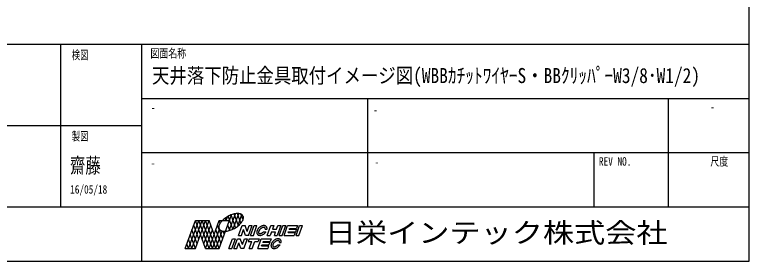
# Model space of a CAD drawing. Units: millimetres on the paper. Extents: x -3.97 to 3.97, y -2.75 to 2.75.
# Drawn here: x 1.298 to 3.97, y -2.745 to -1.848 of the extents above; entities that cross this region are included whole.
import ezdxf
from ezdxf.enums import TextEntityAlignment as Align

# ---------------------------------------------------------------- set-up
doc = ezdxf.new("R2010")
doc.units = ezdxf.units.MM
doc.header["$LTSCALE"] = 0.03
doc.layers.add('0-0_文字･図枠･寸法', color=7, linetype='Continuous')
doc.styles.add('ＭＳ ゴシック', font='')
doc.styles.get('ＭＳ ゴシック').set_extended_font_data('MS Gothic')

msp = doc.modelspace()

# ---------------------------------------------------------------- linework, layer by layer
at = {"layer": '0-0_文字･図枠･寸法'}
for p, q in [((3.96983, -2.7451), (3.96983, -0.71091)), ((1.46405, -1.95676), (1.46405, -2.54801)), ((1.75968, -1.95676), (1.75968, -2.7451)), ((3.96983, -2.15385), (1.75968, -2.15385)), ((2.5818, -2.54801), (2.5818, -2.15385)), ((3.67421, -2.15385), (3.67421, -2.54801)), ((1.75968, -2.25239), (0.8728, -2.25239)), ((3.96983, -2.35093), (1.75968, -2.35093)), ((3.40392, -2.35093), (3.40392, -2.54801)), ((3.96983, -2.54801), (0.8728, -2.54801)), ((2.04214, -2.69855), (2.08681, -2.57582)), ((2.05903, -2.59164), (2.05596, -2.5943)), ((2.0623, -2.58907), (2.05903, -2.59164)), ((2.06574, -2.58662), (2.0623, -2.58907)), ((2.06699, -2.59614), (2.06398, -2.58787)), ((2.06933, -2.58429), (2.06574, -2.58662)), ((2.06699, -2.59614), (2.07184, -2.58282)), ((2.07304, -2.58212), (2.06933, -2.58429)), ((2.07684, -2.5801), (2.07304, -2.58212)), ((2.09115, -2.62837), (2.0741, -2.58155)), ((2.08071, -2.57827), (2.07684, -2.5801)), ((2.07834, -2.63324), (2.10058, -2.57214)), ((2.08461, -2.57663), (2.08071, -2.57827)), ((2.08851, -2.5752), (2.08461, -2.57663)), ((2.10151, -2.6227), (2.08472, -2.57659)), ((2.09238, -2.57398), (2.08851, -2.5752)), ((2.0962, -2.57299), (2.09238, -2.57398)), ((2.09282, -2.62758), (2.11319, -2.5716)), ((2.11135, -2.61561), (2.09587, -2.57307)), ((2.09994, -2.57223), (2.0962, -2.57299)), ((2.10356, -2.57171), (2.09994, -2.57223)), ((2.10704, -2.57144), (2.10356, -2.57171)), ((2.11036, -2.57141), (2.10704, -2.57144)), ((2.1205, -2.60662), (2.10769, -2.57142)), ((2.10892, -2.61749), (2.12425, -2.57535)), ((2.11348, -2.57163), (2.11036, -2.57141)), ((2.11639, -2.57209), (2.11348, -2.57163)), ((2.11905, -2.57279), (2.11639, -2.57209)), ((2.12146, -2.57373), (2.11905, -2.57279)), ((2.12832, -2.59398), (2.12086, -2.57348)), ((2.1236, -2.5749), (2.12146, -2.57373)), ((2.12544, -2.57628), (2.1236, -2.5749)), ((2.12697, -2.57788), (2.12544, -2.57628)), ((2.12818, -2.57967), (2.12697, -2.57788)), ((2.12907, -2.58164), (2.12818, -2.57967)), ((2.12843, -2.59369), (2.12924, -2.59105)), ((2.12962, -2.58378), (2.12907, -2.58164)), ((2.12924, -2.59105), (2.12971, -2.5885)), ((2.12983, -2.58608), (2.12962, -2.58378)), ((2.12971, -2.5885), (2.12983, -2.58608)), ((1.9179, -2.69855), (1.95518, -2.59614)), ((1.93033, -2.69855), (1.9676, -2.59614)), ((1.94275, -2.69855), (1.98002, -2.59614)), ((1.9676, -2.66441), (1.94896, -2.61321)), ((1.99245, -2.69855), (1.95518, -2.59614)), ((1.95518, -2.69855), (1.99245, -2.59614)), ((1.95518, -2.59614), (2.00487, -2.59614)), ((2.00487, -2.69855), (1.9676, -2.59614)), ((1.98002, -2.66441), (2.00487, -2.59614)), ((2.0173, -2.69855), (1.98002, -2.59614)), ((1.98624, -2.68148), (2.01108, -2.61321)), ((2.02972, -2.69855), (1.99245, -2.59614)), ((2.00487, -2.69855), (2.04214, -2.59614)), ((2.04214, -2.69855), (2.00487, -2.59614)), ((2.05457, -2.66441), (2.03593, -2.61321)), ((2.04094, -2.61638), (2.04047, -2.61892)), ((2.04174, -2.61374), (2.04094, -2.61638)), ((2.04288, -2.61102), (2.04174, -2.61374)), ((2.04572, -2.60597), (2.04214, -2.59614)), ((2.04214, -2.59614), (2.07942, -2.59614)), ((2.04433, -2.60825), (2.04288, -2.61102)), ((2.0461, -2.60544), (2.04433, -2.60825)), ((2.04816, -2.60262), (2.0461, -2.60544)), ((2.0505, -2.59981), (2.04816, -2.60262)), ((2.05311, -2.59703), (2.0505, -2.59981)), ((2.05596, -2.5943), (2.05311, -2.59703)), ((2.05457, -2.59614), (2.05443, -2.59576)), ((2.05457, -2.59614), (2.05485, -2.59536)), ((2.08028, -2.63266), (2.0732, -2.61321)), ((2.10444, -2.6208), (2.10788, -2.61835)), ((2.10788, -2.61835), (2.11115, -2.61578)), ((2.11115, -2.61578), (2.11422, -2.61312)), ((2.11224, -2.65077), (2.1251, -2.61542)), ((2.11422, -2.61312), (2.11707, -2.61039)), ((2.11707, -2.61039), (2.11968, -2.60761)), ((2.11968, -2.60761), (2.12202, -2.6048)), ((2.12202, -2.6048), (2.12408, -2.60198)), ((2.12408, -2.60198), (2.12585, -2.59917)), ((2.1251, -2.61542), (2.13571, -2.61542)), ((2.12585, -2.59917), (2.1273, -2.5964)), ((2.1273, -2.5964), (2.12843, -2.59369)), ((2.14327, -2.6362), (2.13571, -2.61542)), ((2.14327, -2.6362), (2.15084, -2.61542)), ((2.14857, -2.65077), (2.16144, -2.61542)), ((2.15084, -2.61542), (2.16144, -2.61542)), ((2.15564, -2.65077), (2.16851, -2.61542)), ((2.16625, -2.65077), (2.17912, -2.61542)), ((2.16851, -2.61542), (2.17912, -2.61542)), ((2.19316, -2.61849), (2.19171, -2.61935)), ((2.19463, -2.61772), (2.19316, -2.61849)), ((2.19612, -2.61705), (2.19463, -2.61772)), ((2.19762, -2.61649), (2.19612, -2.61705)), ((2.19911, -2.61603), (2.19762, -2.61649)), ((2.20059, -2.61568), (2.19911, -2.61603)), ((2.20204, -2.61544), (2.20059, -2.61568)), ((2.20346, -2.61532), (2.20204, -2.61544)), ((2.20485, -2.6153), (2.20346, -2.61532)), ((2.20618, -2.61541), (2.20485, -2.6153)), ((2.20745, -2.61562), (2.20618, -2.61541)), ((2.20866, -2.61595), (2.20745, -2.61562)), ((2.20979, -2.61639), (2.20866, -2.61595)), ((2.21084, -2.61693), (2.20979, -2.61639)), ((2.2118, -2.61758), (2.21084, -2.61693)), ((2.21267, -2.61832), (2.2118, -2.61758)), ((2.21343, -2.61917), (2.21267, -2.61832)), ((2.21673, -2.65077), (2.2296, -2.61542)), ((2.2296, -2.61542), (2.2402, -2.61542)), ((2.2402, -2.61542), (2.23557, -2.62815)), ((2.2507, -2.62815), (2.25533, -2.61542)), ((2.26594, -2.61542), (2.25307, -2.65077)), ((2.25533, -2.61542), (2.26594, -2.61542)), ((2.26014, -2.65077), (2.27301, -2.61542)), ((2.27074, -2.65077), (2.28361, -2.61542)), ((2.27301, -2.61542), (2.28361, -2.61542)), ((2.27781, -2.65077), (2.29068, -2.61542)), ((2.29068, -2.61542), (2.32702, -2.61542)), ((2.32122, -2.65077), (2.33409, -2.61542)), ((2.32702, -2.61542), (2.32342, -2.62532)), ((2.33183, -2.65077), (2.3447, -2.61542)), ((2.33409, -2.61542), (2.3447, -2.61542)), ((1.96139, -2.68148), (1.94275, -2.63028)), ((1.99245, -2.69855), (2.0173, -2.63028)), ((2.0173, -2.69855), (2.04267, -2.62882)), ((2.04836, -2.68148), (2.02972, -2.63028)), ((2.02972, -2.69855), (2.05281, -2.6351)), ((2.04047, -2.61892), (2.04034, -2.62135)), ((2.04034, -2.62135), (2.04056, -2.62364)), ((2.04056, -2.62364), (2.04111, -2.62578)), ((2.04111, -2.62578), (2.04199, -2.62775)), ((2.04199, -2.62775), (2.04321, -2.62955)), ((2.04321, -2.62955), (2.04474, -2.63114)), ((2.04474, -2.63114), (2.04658, -2.63252)), ((2.04658, -2.63252), (2.04871, -2.63369)), ((2.04871, -2.63369), (2.05112, -2.63463)), ((2.05112, -2.63463), (2.05379, -2.63533)), ((2.05379, -2.63533), (2.0567, -2.63579)), ((2.06078, -2.64734), (2.05657, -2.63578)), ((2.0567, -2.63579), (2.05982, -2.63601)), ((2.05982, -2.63601), (2.06314, -2.63598)), ((2.06314, -2.63598), (2.06662, -2.63571)), ((2.06662, -2.63571), (2.07024, -2.63519)), ((2.06885, -2.63539), (2.06699, -2.63028)), ((2.07024, -2.63519), (2.07398, -2.63444)), ((2.07398, -2.63444), (2.0778, -2.63344)), ((2.0778, -2.63344), (2.08167, -2.63223)), ((2.08167, -2.63223), (2.08557, -2.63079)), ((2.08557, -2.63079), (2.08947, -2.62915)), ((2.08947, -2.62915), (2.09334, -2.62732)), ((2.09334, -2.62732), (2.09714, -2.62531)), ((2.09714, -2.62531), (2.10085, -2.62313)), ((2.10085, -2.62313), (2.10444, -2.6208)), ((2.12284, -2.65077), (2.1304, -2.62999)), ((2.13797, -2.65077), (2.1304, -2.62999)), ((2.17841, -2.63864), (2.17835, -2.63997)), ((2.17835, -2.63997), (2.17841, -2.64125)), ((2.17859, -2.63727), (2.17841, -2.63864)), ((2.17841, -2.64125), (2.17859, -2.64249)), ((2.17889, -2.63588), (2.17859, -2.63727)), ((2.17859, -2.64249), (2.17889, -2.64366)), ((2.1793, -2.63447), (2.17889, -2.63588)), ((2.17889, -2.64366), (2.17931, -2.64476)), ((2.17983, -2.63304), (2.1793, -2.63447)), ((2.17931, -2.64476), (2.17983, -2.64579)), ((2.18047, -2.63162), (2.17983, -2.63304)), ((2.18121, -2.63021), (2.18047, -2.63162)), ((2.18206, -2.62882), (2.18121, -2.63021)), ((2.183, -2.62745), (2.18206, -2.62882)), ((2.18403, -2.62612), (2.183, -2.62745)), ((2.18515, -2.62484), (2.18403, -2.62612)), ((2.18483, -2.63915), (2.1848, -2.63958)), ((2.18634, -2.6236), (2.18515, -2.62484)), ((2.1876, -2.62243), (2.18634, -2.6236)), ((2.18892, -2.62132), (2.1876, -2.62243)), ((2.19029, -2.6203), (2.18892, -2.62132)), ((2.19171, -2.61935), (2.19029, -2.6203)), ((2.20214, -2.63887), (2.20324, -2.63785)), ((2.20324, -2.63785), (2.20353, -2.63755)), ((2.20347, -2.64599), (2.20485, -2.64498)), ((2.20353, -2.63755), (2.2118, -2.63755)), ((2.20485, -2.64498), (2.20619, -2.64389)), ((2.20619, -2.64389), (2.20746, -2.64273)), ((2.20746, -2.64273), (2.20866, -2.64151)), ((2.20866, -2.64151), (2.20979, -2.64023)), ((2.20893, -2.62854), (2.2091, -2.62779)), ((2.20893, -2.62854), (2.2155, -2.62854)), ((2.20979, -2.64023), (2.21084, -2.63891)), ((2.21084, -2.63891), (2.2118, -2.63755)), ((2.21409, -2.6201), (2.21343, -2.61917)), ((2.21464, -2.62111), (2.21409, -2.6201)), ((2.21508, -2.6222), (2.21464, -2.62111)), ((2.2154, -2.62336), (2.21508, -2.6222)), ((2.21561, -2.62458), (2.2154, -2.62336)), ((2.2155, -2.62854), (2.21565, -2.62718)), ((2.21569, -2.62586), (2.21561, -2.62458)), ((2.21565, -2.62718), (2.21569, -2.62586)), ((2.23197, -2.63804), (2.22733, -2.65077)), ((2.23197, -2.63804), (2.24709, -2.63804)), ((2.23557, -2.62815), (2.2507, -2.62815)), ((2.24246, -2.65077), (2.24709, -2.63804)), ((2.29202, -2.64087), (2.29305, -2.63804)), ((2.29305, -2.63804), (2.31879, -2.63804)), ((2.29665, -2.62815), (2.29768, -2.62532)), ((2.29665, -2.62815), (2.32239, -2.62815)), ((2.29768, -2.62532), (2.32342, -2.62532)), ((2.32239, -2.62815), (2.31879, -2.63804)), ((1.94275, -2.69855), (1.93033, -2.66441)), ((1.95518, -2.69855), (1.93654, -2.64734)), ((2.07717, -2.69855), (2.09004, -2.66319)), ((2.09004, -2.66319), (2.10064, -2.66319)), ((2.09485, -2.69855), (2.10771, -2.66319)), ((2.10771, -2.66319), (2.11832, -2.66319)), ((2.11224, -2.65077), (2.12284, -2.65077)), ((2.12588, -2.68398), (2.11832, -2.66319)), ((2.12588, -2.68398), (2.13345, -2.66319)), ((2.13119, -2.69855), (2.14405, -2.66319)), ((2.13345, -2.66319), (2.14405, -2.66319)), ((2.14857, -2.65077), (2.13797, -2.65077)), ((2.15112, -2.66319), (2.14752, -2.67309)), ((2.15564, -2.65077), (2.16625, -2.65077)), ((2.17983, -2.64579), (2.18047, -2.64674)), ((2.18047, -2.64674), (2.18122, -2.6476)), ((2.18122, -2.6476), (2.18206, -2.64837)), ((2.18166, -2.69855), (2.19453, -2.66319)), ((2.18206, -2.64837), (2.18301, -2.64904)), ((2.18301, -2.64904), (2.18404, -2.6496)), ((2.18404, -2.6496), (2.18515, -2.65006)), ((2.18515, -2.65006), (2.18634, -2.65041)), ((2.18634, -2.65041), (2.18761, -2.65065)), ((2.18761, -2.65065), (2.18893, -2.65077)), ((2.18893, -2.65077), (2.1903, -2.65078)), ((2.1903, -2.65078), (2.19171, -2.65068)), ((2.19171, -2.65068), (2.19316, -2.65047)), ((2.19316, -2.65047), (2.19464, -2.65014)), ((2.19453, -2.66319), (2.23087, -2.66319)), ((2.19464, -2.65014), (2.19613, -2.6497)), ((2.19613, -2.6497), (2.19762, -2.64916)), ((2.19762, -2.64916), (2.19912, -2.64851)), ((2.19912, -2.64851), (2.20059, -2.64776)), ((2.20059, -2.64776), (2.20205, -2.64692)), ((2.20205, -2.64692), (2.20347, -2.64599)), ((2.21673, -2.65077), (2.22733, -2.65077)), ((2.23087, -2.66319), (2.22727, -2.67309)), ((2.23809, -2.67138), (2.2369, -2.67261)), ((2.23935, -2.6702), (2.23809, -2.67138)), ((2.24067, -2.6691), (2.23935, -2.6702)), ((2.24204, -2.66807), (2.24067, -2.6691)), ((2.24346, -2.66712), (2.24204, -2.66807)), ((2.24246, -2.65077), (2.25307, -2.65077)), ((2.24491, -2.66626), (2.24346, -2.66712)), ((2.24638, -2.6655), (2.24491, -2.66626)), ((2.24787, -2.66483), (2.24638, -2.6655)), ((2.24937, -2.66426), (2.24787, -2.66483)), ((2.25086, -2.6638), (2.24937, -2.66426)), ((2.25234, -2.66345), (2.25086, -2.6638)), ((2.2538, -2.66322), (2.25234, -2.66345)), ((2.25522, -2.66309), (2.2538, -2.66322)), ((2.2566, -2.66308), (2.25522, -2.66309)), ((2.25793, -2.66318), (2.2566, -2.66308)), ((2.25921, -2.6634), (2.25793, -2.66318)), ((2.26041, -2.66372), (2.25921, -2.6634)), ((2.26014, -2.65077), (2.27074, -2.65077)), ((2.26154, -2.66416), (2.26041, -2.66372)), ((2.26259, -2.66471), (2.26154, -2.66416)), ((2.26355, -2.66535), (2.26259, -2.66471)), ((2.26442, -2.6661), (2.26355, -2.66535)), ((2.26519, -2.66694), (2.26442, -2.6661)), ((2.26585, -2.66787), (2.26519, -2.66694)), ((2.2664, -2.66888), (2.26585, -2.66787)), ((2.26683, -2.66997), (2.2664, -2.66888)), ((2.26716, -2.67113), (2.26683, -2.66997)), ((2.26736, -2.67235), (2.26716, -2.67113)), ((2.27781, -2.65077), (2.31415, -2.65077)), ((2.32122, -2.65077), (2.33183, -2.65077)), ((1.9179, -2.69855), (1.95518, -2.69855)), ((1.93033, -2.69855), (1.92412, -2.68148)), ((1.99245, -2.69855), (2.04214, -2.69855)), ((2.09485, -2.69855), (2.10545, -2.69855)), ((2.10545, -2.69855), (2.11302, -2.67776)), ((2.12058, -2.69855), (2.11302, -2.67776)), ((2.13119, -2.69855), (2.12058, -2.69855)), ((2.14752, -2.67309), (2.16039, -2.67309)), ((2.15112, -2.69855), (2.16039, -2.67309)), ((2.15112, -2.69855), (2.16173, -2.69855)), ((2.18166, -2.69855), (2.218, -2.69855)), ((2.20051, -2.67592), (2.20153, -2.67309)), ((2.20051, -2.67592), (2.22624, -2.67592)), ((2.20153, -2.67309), (2.22727, -2.67309)), ((2.22624, -2.67592), (2.22264, -2.68582)), ((2.23017, -2.68641), (2.23011, -2.68774)), ((2.23011, -2.68774), (2.23017, -2.68903)), ((2.23035, -2.68505), (2.23017, -2.68641)), ((2.23017, -2.68903), (2.23035, -2.69026)), ((2.23064, -2.68365), (2.23035, -2.68505)), ((2.23035, -2.69026), (2.23065, -2.69143)), ((2.23106, -2.68224), (2.23064, -2.68365)), ((2.23065, -2.69143), (2.23106, -2.69254)), ((2.23159, -2.68082), (2.23106, -2.68224)), ((2.23106, -2.69254), (2.23159, -2.69357)), ((2.23222, -2.6794), (2.23159, -2.68082)), ((2.23159, -2.69357), (2.23223, -2.69452)), ((2.23297, -2.67799), (2.23222, -2.6794)), ((2.23223, -2.69452), (2.23297, -2.69538)), ((2.23381, -2.67659), (2.23297, -2.67799)), ((2.23297, -2.69538), (2.23382, -2.69614)), ((2.23475, -2.67523), (2.23381, -2.67659)), ((2.23382, -2.69614), (2.23476, -2.69681)), ((2.23579, -2.6739), (2.23475, -2.67523)), ((2.23476, -2.69681), (2.23579, -2.69738)), ((2.2369, -2.67261), (2.23579, -2.6739)), ((2.23579, -2.69738), (2.23691, -2.69783)), ((2.23691, -2.69783), (2.2381, -2.69818)), ((2.2381, -2.69818), (2.23936, -2.69842)), ((2.23936, -2.69842), (2.24068, -2.69855)), ((2.24068, -2.69855), (2.24205, -2.69856)), ((2.24205, -2.69856), (2.24347, -2.69846)), ((2.24347, -2.69846), (2.24492, -2.69824)), ((2.24492, -2.69824), (2.24639, -2.69791)), ((2.24639, -2.69791), (2.24788, -2.69748)), ((2.24788, -2.69748), (2.24938, -2.69693)), ((2.24938, -2.69693), (2.25087, -2.69629)), ((2.25087, -2.69629), (2.25235, -2.69554)), ((2.25235, -2.69554), (2.2538, -2.6947)), ((2.2538, -2.6947), (2.25523, -2.69377)), ((2.255, -2.68562), (2.25528, -2.68533)), ((2.25523, -2.69377), (2.25661, -2.69275)), ((2.25528, -2.68533), (2.26356, -2.68533)), ((2.25661, -2.69275), (2.25794, -2.69166)), ((2.25794, -2.69166), (2.25921, -2.69051)), ((2.25921, -2.69051), (2.26042, -2.68928)), ((2.26042, -2.68928), (2.26155, -2.68801)), ((2.26068, -2.67631), (2.26085, -2.67557)), ((2.26068, -2.67631), (2.26725, -2.67631)), ((2.26155, -2.68801), (2.2626, -2.68669)), ((2.2626, -2.68669), (2.26356, -2.68533)), ((2.26725, -2.67631), (2.26741, -2.67495)), ((2.26744, -2.67363), (2.26736, -2.67235)), ((2.26741, -2.67495), (2.26744, -2.67363)), ((-3.96983, -2.7451), (3.96983, -2.7451))]:
    msp.add_line(p, q, dxfattribs=at)
for points in [[(3.96983, -1.95676), (0.8728, -1.95676), (0.8728, -2.7451)], [(2.1848, -2.63958), (2.18479, -2.63998), (2.1848, -2.64036), (2.18483, -2.64071), (2.18488, -2.64104), (2.18493, -2.64134), (2.185, -2.64162), (2.18508, -2.64187), (2.18517, -2.6421), (2.18526, -2.64231), (2.18537, -2.6425), (2.18548, -2.64267), (2.18559, -2.64283), (2.18571, -2.64298), (2.18585, -2.64312), (2.18599, -2.64326), (2.18615, -2.64339), (2.18633, -2.64351), (2.18652, -2.64364), (2.18674, -2.64375), (2.18698, -2.64386), (2.18724, -2.64397), (2.18753, -2.64406), (2.18785, -2.64415), (2.1882, -2.64422), (2.18857, -2.64428), (2.18897, -2.64432), (2.1894, -2.64435), (2.18985, -2.64435), (2.19033, -2.64434), (2.19083, -2.6443), (2.19135, -2.64424), (2.19189, -2.64415), (2.19239, -2.64406), (2.19361, -2.64374), (2.19482, -2.64334), (2.19606, -2.64283), (2.19731, -2.64222), (2.19855, -2.64151), (2.19979, -2.64071)], [(2.20833, -2.62311), (2.2082, -2.62296), (2.20805, -2.62283), (2.2079, -2.6227), (2.20772, -2.62257), (2.20753, -2.62245), (2.20731, -2.62234), (2.20707, -2.62223), (2.20681, -2.62212), (2.20651, -2.62203), (2.2062, -2.62194), (2.20585, -2.62187), (2.20548, -2.62181), (2.20508, -2.62176), (2.20465, -2.62174), (2.20419, -2.62173), (2.20372, -2.62175), (2.20322, -2.62179), (2.20276, -2.62184), (2.20159, -2.62205), (2.20043, -2.62235), (2.19923, -2.62275), (2.19799, -2.62326), (2.19674, -2.62387), (2.19549, -2.62458), (2.19426, -2.62538), (2.19306, -2.62626), (2.1919, -2.62722), (2.1908, -2.62824), (2.18977, -2.62932), (2.18882, -2.63044), (2.18796, -2.63159), (2.18719, -2.63275), (2.18653, -2.63391), (2.18598, -2.63505), (2.18553, -2.63616), (2.1852, -2.63723), (2.18495, -2.6383), (2.18489, -2.6387), (2.18483, -2.63915)], [(2.19979, -2.64071), (2.20099, -2.63983), (2.20214, -2.63887)], [(2.2091, -2.62779), (2.20916, -2.62739), (2.20921, -2.62694), (2.20925, -2.62651), (2.20925, -2.62611), (2.20924, -2.62573), (2.20922, -2.62538), (2.20917, -2.62505), (2.20911, -2.62475), (2.20904, -2.62447), (2.20897, -2.62422), (2.20888, -2.62399), (2.20878, -2.62378), (2.20868, -2.62359), (2.20857, -2.62342), (2.20846, -2.62326), (2.20833, -2.62311)], [(2.29202, -2.64087), (2.31776, -2.64087), (2.31415, -2.65077)], [(2.07717, -2.69855), (2.08778, -2.69855), (2.10064, -2.66319)], [(2.15112, -2.66319), (2.18746, -2.66319), (2.18386, -2.67309)], [(2.26009, -2.67088), (2.25995, -2.67074), (2.25981, -2.6706), (2.25965, -2.67047), (2.25947, -2.67035), (2.25928, -2.67023), (2.25906, -2.67011), (2.25882, -2.67), (2.25856, -2.6699), (2.25827, -2.6698), (2.25795, -2.66971), (2.2576, -2.66964), (2.25723, -2.66958), (2.25683, -2.66954), (2.2564, -2.66951), (2.25595, -2.66951), (2.25547, -2.66952), (2.25497, -2.66956), (2.25451, -2.66962), (2.25335, -2.66982), (2.25219, -2.67012), (2.25098, -2.67053), (2.24975, -2.67103), (2.2485, -2.67164), (2.24725, -2.67235), (2.24602, -2.67315), (2.24481, -2.67403), (2.24366, -2.67499), (2.24256, -2.67602), (2.24153, -2.67709), (2.24058, -2.67821), (2.23971, -2.67936), (2.23895, -2.68052), (2.23829, -2.68168), (2.23773, -2.68283), (2.23729, -2.68394), (2.23695, -2.685), (2.23671, -2.68607), (2.23664, -2.68648), (2.23659, -2.68693)], [(2.26085, -2.67557), (2.26092, -2.67516), (2.26097, -2.67471), (2.261, -2.67428), (2.26101, -2.67388), (2.261, -2.6735), (2.26097, -2.67315), (2.26093, -2.67282), (2.26087, -2.67252), (2.2608, -2.67225), (2.26072, -2.672), (2.26063, -2.67177), (2.26054, -2.67156), (2.26043, -2.67137), (2.26033, -2.67119), (2.26021, -2.67103), (2.26009, -2.67088)], [(2.16173, -2.69855), (2.17099, -2.67309), (2.18386, -2.67309)], [(2.19587, -2.68865), (2.1969, -2.68582), (2.22264, -2.68582)], [(2.19587, -2.68865), (2.22161, -2.68865), (2.218, -2.69855)], [(2.23659, -2.68693), (2.23656, -2.68735), (2.23655, -2.68776), (2.23656, -2.68814), (2.23659, -2.68849), (2.23663, -2.68881), (2.23669, -2.68912), (2.23676, -2.68939), (2.23684, -2.68964), (2.23692, -2.68987), (2.23702, -2.69008), (2.23712, -2.69027), (2.23723, -2.69045), (2.23734, -2.69061), (2.23747, -2.69076), (2.2376, -2.6909), (2.23775, -2.69103), (2.23791, -2.69116), (2.23808, -2.69129), (2.23828, -2.69141), (2.23849, -2.69153), (2.23873, -2.69164), (2.239, -2.69174), (2.23929, -2.69184), (2.2396, -2.69192), (2.23995, -2.692), (2.24032, -2.69206), (2.24073, -2.6921), (2.24115, -2.69212), (2.24161, -2.69213), (2.24208, -2.69211), (2.24258, -2.69208), (2.24311, -2.69202), (2.24365, -2.69193), (2.24415, -2.69183), (2.24537, -2.69152), (2.24657, -2.69111), (2.24781, -2.69061), (2.24906, -2.69), (2.25031, -2.68929)], [(2.25031, -2.68929), (2.25154, -2.68849), (2.25274, -2.6876), (2.2539, -2.68665), (2.255, -2.68562)]]:
    msp.add_lwpolyline(points, dxfattribs=at)

# ---------------------------------------------------------------- texts
at = {"layer": '0-0_文字･図枠･寸法', "style": 'ＭＳ ゴシック'}
for s, height, width, p in [('検図', 0.03096, 0.7, (1.50555, -2.01981)), ('図面名称', 0.03096, 0.75, (1.79139, -2.01394)), ('天井落下防止金具取付イメージ図(WBBｶﾁｯﾄﾜｲﾔｰS・BBｸﾘｯﾊﾟｰW3/8･W1/2)', 0.05461, 0.85, (1.79737, -2.11338)), ('-', 0.03096, 0.65, (1.79349, -2.21081)), ('-', 0.03096, 0.65, (3.82848, -2.20825)), ('-', 0.03096, 0.65, (2.60298, -2.21889)), ('製図', 0.03096, 0.7, (1.50555, -2.31544)), ('齋藤', 0.05461, 0.75, (1.49895, -2.44032)), ('REV NO.', 0.03096, 0.8, (3.42292, -2.40678)), ('尺度', 0.03096, 0.75, (3.82817, -2.40678)), ('-', 0.03096, 0.65, (1.79342, -2.4126)), ('-', 0.03096, 0.65, (2.60779, -2.40904)), ('16/05/18', 0.03096, 0.8, (1.4997, -2.50831)), ('日栄インテック株式会社', 0.07224, 1.15, (2.42592, -2.69904))]:
    msp.add_text(s, height=height, dxfattribs=dict(at, width=width)).set_placement(p, align=Align.BOTTOM_LEFT)

doc.saveas('drawing.dxf')
